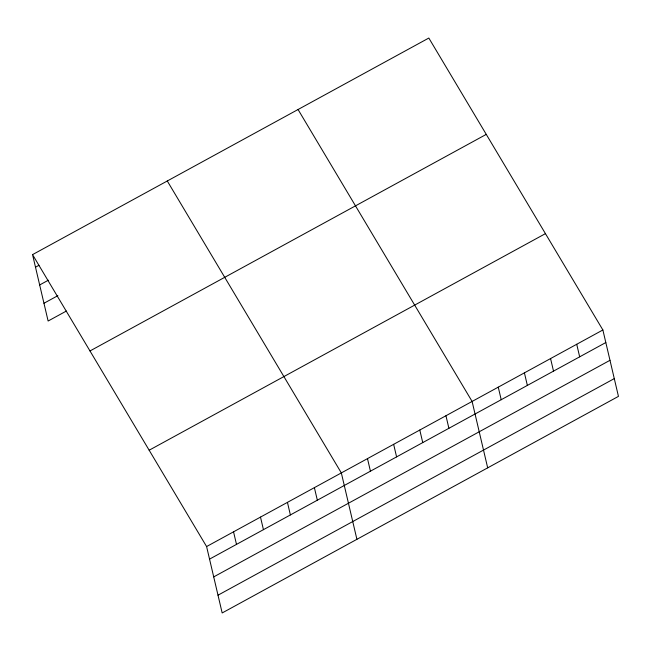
<?xml version="1.0" encoding="UTF-8"?>
<svg xmlns="http://www.w3.org/2000/svg" width="651" height="651" viewBox="0 0 651 651"><rect width="100%" height="100%" fill="white"/><g stroke="black" fill="none" stroke-linecap="round" stroke-linejoin="round"><path stroke-width="0.98" d="M32.55 254.622L428.83 38.043L602.875 329.976L618.45 396.378L222.17 612.957L206.595 546.555L32.55 254.622L48.125 321.024L66.378 311.048M35.496 267.195L38.979 265.299M39.662 284.959L48.361 280.207M43.959 303.26L57.866 295.66M89.984 350.962L486.264 134.383M149.16 450.215L545.44 233.636M206.595 546.555L602.875 329.976M209.549 559.119L605.821 342.54M213.715 576.892L609.987 360.304M218.004 595.193L614.284 378.613M298.052 109.514L472.105 401.439L487.68 467.849M167.283 180.986L341.336 472.911L356.911 539.321M576.721 344.265L579.667 356.838M550.567 358.563L553.513 371.135M524.413 372.852L527.359 385.425M498.259 387.15L501.205 399.722M445.951 415.737L448.897 428.309M419.797 430.034L422.743 442.607M393.643 444.324L396.589 456.896M367.49 458.621L370.435 471.194M314.384 487.64L317.338 500.212M287.441 502.369L290.387 514.941M260.49 517.097L263.443 529.67M233.546 531.826L236.492 544.399"/></g></svg>
